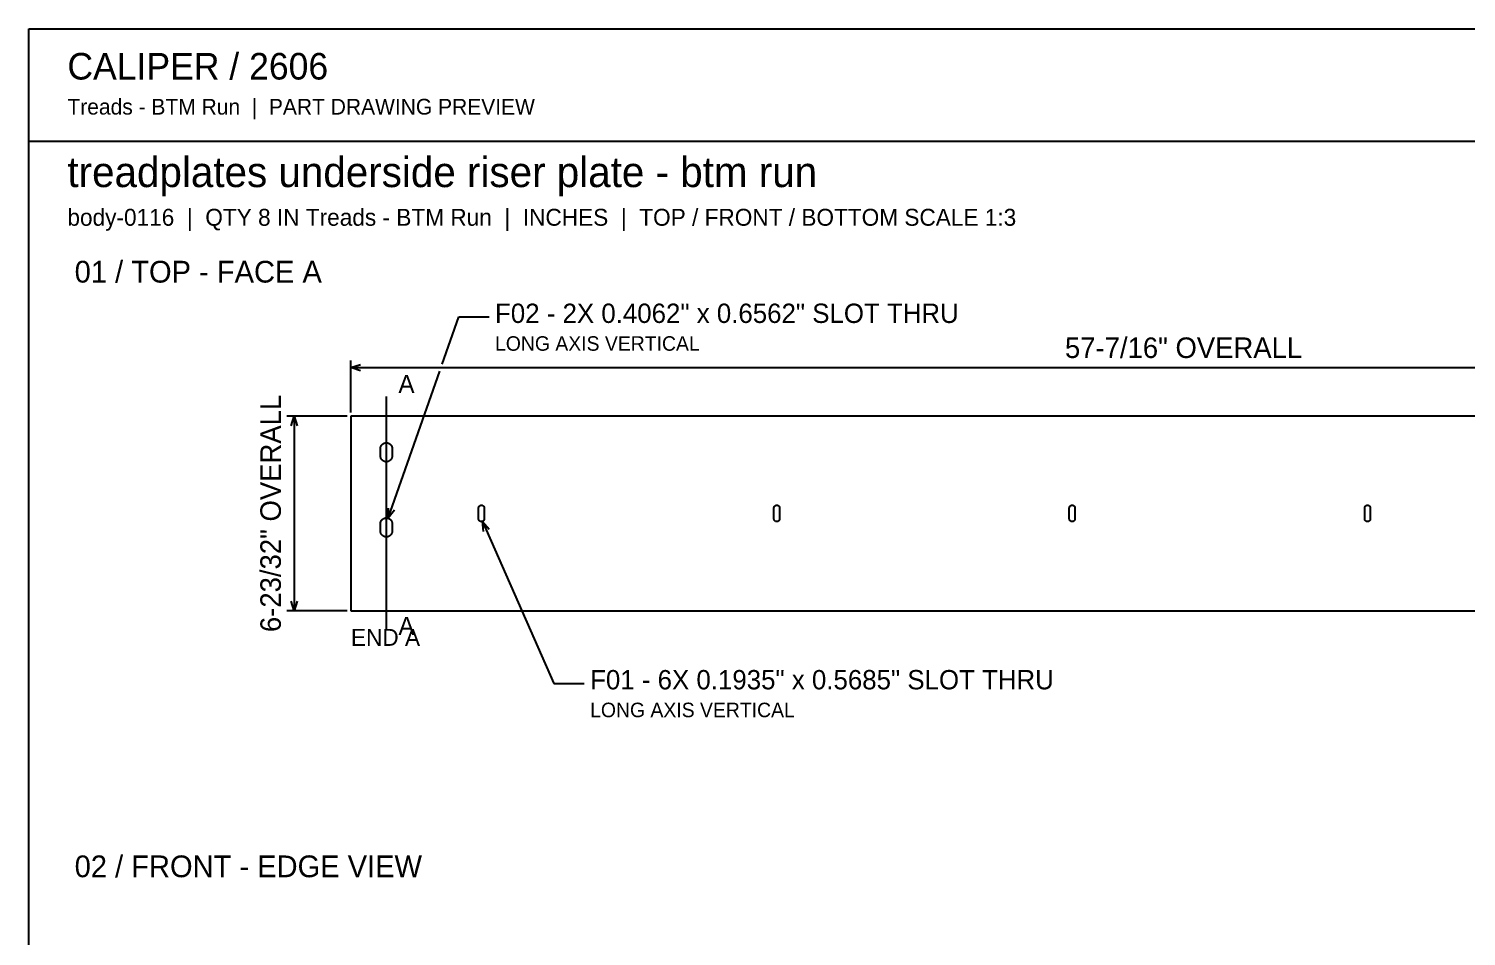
# Model space of a CAD drawing. Header units: inches. Extents: x 1.4 to 100.6, y 1.4 to 64.6.
# Drawn here: x 1.42 to 51, y 33.3 to 64.58 of the extents above; entities that cross this region are included whole.
import ezdxf
from ezdxf.enums import TextEntityAlignment as Align

# ---------------------------------------------------------------- set-up
doc = ezdxf.new("R2010")
doc.units = ezdxf.units.IN
doc.header["$MEASUREMENT"] = 0

msp = doc.modelspace()

# ---------------------------------------------------------------- linework, layer by layer
at = {"layer": 'ANNOTATION'}
for p, q in [((15.678, 53.018), (16.25, 54.65)), ((16.25, 54.65), (17.292, 54.65)), ((12.53, 51.358), (12.53, 53.15)), ((12.53, 52.9), (12.863, 53.004)), ((12.53, 52.9), (69.97, 52.9)), ((12.863, 52.795), (12.53, 52.9)), ((13.818, 47.708), (15.596, 52.782)), ((13.75, 51.9), (13.75, 43.892)), ((12.405, 51.233), (10.322, 51.233)), ((10.468, 50.9), (10.572, 51.233)), ((10.572, 51.233), (10.572, 44.517)), ((10.572, 51.233), (10.676, 50.9)), ((13.818, 47.708), (13.83, 48.057)), ((14.027, 47.988), (13.818, 47.708)), ((17.067, 47.598), (19.53, 42.017)), ((17.106, 47.251), (17.067, 47.598)), ((17.067, 47.598), (17.297, 47.335)), ((10.572, 44.517), (10.468, 44.85)), ((10.676, 44.85), (10.572, 44.517)), ((12.405, 44.517), (10.322, 44.517)), ((19.53, 42.017), (20.572, 42.017))]:
    msp.add_line(p, q, dxfattribs=at)
at = {"layer": 'OUTLINE'}
for p, q in [((1.417, 64.583), (100.583, 64.583)), ((1.417, 1.417), (1.417, 64.583)), ((1.417, 60.708), (100.583, 60.708)), ((69.97, 51.233), (12.53, 51.233)), ((12.53, 51.233), (12.53, 44.517)), ((13.547, 50.123), (13.548, 50.128)), ((13.547, 50.118), (13.547, 50.123)), ((13.547, 50.113), (13.547, 50.118)), ((13.547, 50.108), (13.547, 50.113)), ((13.547, 49.858), (13.547, 50.108)), ((13.548, 50.133), (13.549, 50.138)), ((13.548, 50.128), (13.548, 50.133)), ((13.549, 50.138), (13.55, 50.143)), ((13.55, 50.143), (13.551, 50.148)), ((13.551, 50.148), (13.552, 50.152)), ((13.552, 50.152), (13.553, 50.157)), ((13.553, 50.157), (13.554, 50.162)), ((13.554, 50.162), (13.556, 50.167)), ((13.556, 50.167), (13.557, 50.172)), ((13.557, 50.172), (13.559, 50.176)), ((13.559, 50.176), (13.561, 50.181)), ((13.561, 50.181), (13.562, 50.186)), ((13.562, 50.186), (13.564, 50.19)), ((13.564, 50.19), (13.566, 50.195)), ((13.566, 50.195), (13.569, 50.199)), ((13.569, 50.199), (13.571, 50.204)), ((13.571, 50.204), (13.573, 50.208)), ((13.573, 50.208), (13.576, 50.212)), ((13.576, 50.212), (13.578, 50.217)), ((13.578, 50.217), (13.581, 50.221)), ((13.581, 50.221), (13.584, 50.225)), ((13.584, 50.225), (13.587, 50.229)), ((13.587, 50.229), (13.59, 50.233)), ((13.59, 50.233), (13.593, 50.237)), ((13.593, 50.237), (13.596, 50.241)), ((13.596, 50.241), (13.6, 50.244)), ((13.6, 50.244), (13.603, 50.248)), ((13.603, 50.248), (13.606, 50.252)), ((13.606, 50.252), (13.61, 50.255)), ((13.61, 50.255), (13.614, 50.258)), ((13.614, 50.258), (13.617, 50.262)), ((13.617, 50.262), (13.621, 50.265)), ((13.621, 50.265), (13.625, 50.268)), ((13.625, 50.268), (13.629, 50.271)), ((13.629, 50.271), (13.633, 50.274)), ((13.633, 50.274), (13.637, 50.277)), ((13.637, 50.277), (13.641, 50.28)), ((13.641, 50.28), (13.646, 50.282)), ((13.646, 50.282), (13.65, 50.285)), ((13.65, 50.285), (13.654, 50.287)), ((13.654, 50.287), (13.659, 50.289)), ((13.659, 50.289), (13.663, 50.292)), ((13.663, 50.292), (13.668, 50.294)), ((13.668, 50.294), (13.672, 50.296)), ((13.672, 50.296), (13.677, 50.297)), ((13.677, 50.297), (13.682, 50.299)), ((13.682, 50.299), (13.686, 50.301)), ((13.686, 50.301), (13.691, 50.302)), ((13.691, 50.302), (13.696, 50.304)), ((13.696, 50.304), (13.701, 50.305)), ((13.701, 50.305), (13.706, 50.306)), ((13.706, 50.306), (13.71, 50.307)), ((13.71, 50.307), (13.715, 50.308)), ((13.715, 50.308), (13.72, 50.309)), ((13.72, 50.309), (13.725, 50.31)), ((13.725, 50.31), (13.73, 50.31)), ((13.73, 50.31), (13.735, 50.311)), ((13.735, 50.311), (13.74, 50.311)), ((13.74, 50.311), (13.745, 50.311)), ((13.745, 50.311), (13.75, 50.311)), ((13.75, 50.311), (13.755, 50.311)), ((13.755, 50.311), (13.76, 50.311)), ((13.76, 50.311), (13.765, 50.311)), ((13.765, 50.311), (13.77, 50.31)), ((13.77, 50.31), (13.775, 50.31)), ((13.775, 50.31), (13.78, 50.309)), ((13.78, 50.309), (13.785, 50.308)), ((13.785, 50.308), (13.79, 50.307)), ((13.79, 50.307), (13.794, 50.306)), ((13.794, 50.306), (13.799, 50.305)), ((13.799, 50.305), (13.804, 50.304)), ((13.804, 50.304), (13.809, 50.302)), ((13.809, 50.302), (13.814, 50.301)), ((13.814, 50.301), (13.818, 50.299)), ((13.818, 50.299), (13.823, 50.297)), ((13.823, 50.297), (13.828, 50.296)), ((13.828, 50.296), (13.832, 50.294)), ((13.832, 50.294), (13.837, 50.292)), ((13.837, 50.292), (13.841, 50.289)), ((13.841, 50.289), (13.846, 50.287)), ((13.846, 50.287), (13.85, 50.285)), ((13.85, 50.285), (13.854, 50.282)), ((13.854, 50.282), (13.859, 50.28)), ((13.859, 50.28), (13.863, 50.277)), ((13.863, 50.277), (13.867, 50.274)), ((13.867, 50.274), (13.871, 50.271)), ((13.871, 50.271), (13.875, 50.268)), ((13.875, 50.268), (13.879, 50.265)), ((13.879, 50.265), (13.883, 50.262)), ((13.883, 50.262), (13.886, 50.258)), ((13.886, 50.258), (13.89, 50.255)), ((13.89, 50.255), (13.894, 50.252)), ((13.894, 50.252), (13.897, 50.248)), ((13.897, 50.248), (13.9, 50.244)), ((13.9, 50.244), (13.904, 50.241)), ((13.904, 50.241), (13.907, 50.237)), ((13.907, 50.237), (13.91, 50.233)), ((13.91, 50.233), (13.913, 50.229)), ((13.913, 50.229), (13.916, 50.225)), ((13.916, 50.225), (13.919, 50.221)), ((13.919, 50.221), (13.922, 50.217)), ((13.922, 50.217), (13.924, 50.212)), ((13.924, 50.212), (13.927, 50.208)), ((13.927, 50.208), (13.929, 50.204)), ((13.929, 50.204), (13.931, 50.199)), ((13.931, 50.199), (13.934, 50.195)), ((13.934, 50.195), (13.936, 50.19)), ((13.936, 50.19), (13.938, 50.186)), ((13.938, 50.186), (13.939, 50.181)), ((13.939, 50.181), (13.941, 50.176)), ((13.941, 50.176), (13.943, 50.172)), ((13.943, 50.172), (13.944, 50.167)), ((13.944, 50.167), (13.946, 50.162)), ((13.946, 50.162), (13.947, 50.157)), ((13.947, 50.157), (13.948, 50.152)), ((13.948, 50.152), (13.949, 50.148)), ((13.949, 50.148), (13.95, 50.143)), ((13.95, 50.143), (13.951, 50.138)), ((13.951, 50.138), (13.952, 50.133)), ((13.952, 50.133), (13.952, 50.128)), ((13.952, 50.128), (13.953, 50.123)), ((13.953, 50.123), (13.953, 50.118)), ((13.953, 50.118), (13.953, 50.113)), ((13.953, 50.113), (13.953, 50.108)), ((13.953, 50.108), (13.953, 49.858)), ((13.547, 49.848), (13.547, 49.858)), ((13.548, 49.838), (13.547, 49.848)), ((13.549, 49.828), (13.548, 49.838)), ((13.551, 49.818), (13.549, 49.828)), ((13.553, 49.809), (13.551, 49.818)), ((13.556, 49.799), (13.553, 49.809)), ((13.559, 49.79), (13.556, 49.799)), ((13.562, 49.78), (13.559, 49.79)), ((13.566, 49.771), (13.562, 49.78)), ((13.571, 49.762), (13.566, 49.771)), ((13.576, 49.754), (13.571, 49.762)), ((13.581, 49.745), (13.576, 49.754)), ((13.587, 49.737), (13.581, 49.745)), ((13.593, 49.729), (13.587, 49.737)), ((13.6, 49.722), (13.593, 49.729)), ((13.606, 49.714), (13.6, 49.722)), ((13.614, 49.707), (13.606, 49.714)), ((13.621, 49.701), (13.614, 49.707)), ((13.629, 49.695), (13.621, 49.701)), ((13.637, 49.689), (13.629, 49.695)), ((13.646, 49.684), (13.637, 49.689)), ((13.654, 49.679), (13.646, 49.684)), ((13.663, 49.674), (13.654, 49.679)), ((13.672, 49.67), (13.663, 49.674)), ((13.682, 49.667), (13.672, 49.67)), ((13.691, 49.664), (13.682, 49.667)), ((13.701, 49.661), (13.691, 49.664)), ((13.71, 49.659), (13.701, 49.661)), ((13.72, 49.657), (13.71, 49.659)), ((13.73, 49.656), (13.72, 49.657)), ((13.74, 49.655), (13.73, 49.656)), ((13.75, 49.655), (13.74, 49.655)), ((13.76, 49.655), (13.75, 49.655)), ((13.77, 49.656), (13.76, 49.655)), ((13.78, 49.657), (13.77, 49.656)), ((13.79, 49.659), (13.78, 49.657)), ((13.799, 49.661), (13.79, 49.659)), ((13.809, 49.664), (13.799, 49.661)), ((13.818, 49.667), (13.809, 49.664)), ((13.828, 49.67), (13.818, 49.667)), ((13.837, 49.674), (13.828, 49.67)), ((13.846, 49.679), (13.837, 49.674)), ((13.854, 49.684), (13.846, 49.679)), ((13.863, 49.689), (13.854, 49.684)), ((13.871, 49.695), (13.863, 49.689)), ((13.879, 49.701), (13.871, 49.695)), ((13.886, 49.707), (13.879, 49.701)), ((13.894, 49.714), (13.886, 49.707)), ((13.9, 49.722), (13.894, 49.714)), ((13.907, 49.729), (13.9, 49.722)), ((13.913, 49.737), (13.907, 49.729)), ((13.919, 49.745), (13.913, 49.737)), ((13.924, 49.754), (13.919, 49.745)), ((13.929, 49.762), (13.924, 49.754)), ((13.934, 49.771), (13.929, 49.762)), ((13.938, 49.78), (13.934, 49.771)), ((13.941, 49.79), (13.938, 49.78)), ((13.944, 49.799), (13.941, 49.79)), ((13.947, 49.809), (13.944, 49.799)), ((13.949, 49.818), (13.947, 49.809)), ((13.951, 49.828), (13.949, 49.818)), ((13.952, 49.838), (13.951, 49.828)), ((13.953, 49.848), (13.952, 49.838)), ((13.953, 49.858), (13.953, 49.848)), ((16.939, 48.095), (16.94, 48.097)), ((16.94, 48.097), (16.941, 48.1)), ((16.941, 48.1), (16.942, 48.102)), ((16.942, 48.102), (16.943, 48.104)), ((16.943, 48.104), (16.944, 48.106)), ((16.944, 48.106), (16.945, 48.108)), ((16.945, 48.108), (16.946, 48.11)), ((16.946, 48.11), (16.947, 48.112)), ((16.947, 48.112), (16.948, 48.114)), ((16.948, 48.114), (16.95, 48.116)), ((16.95, 48.116), (16.951, 48.118)), ((16.951, 48.118), (16.952, 48.12)), ((16.952, 48.12), (16.954, 48.122)), ((16.954, 48.122), (16.955, 48.124)), ((16.955, 48.124), (16.957, 48.126)), ((16.957, 48.126), (16.958, 48.127)), ((16.958, 48.127), (16.96, 48.129)), ((16.96, 48.129), (16.962, 48.131)), ((16.962, 48.131), (16.963, 48.133)), ((16.963, 48.133), (16.965, 48.134)), ((16.965, 48.134), (16.967, 48.136)), ((16.967, 48.136), (16.969, 48.137)), ((16.969, 48.137), (16.97, 48.139)), ((16.97, 48.139), (16.972, 48.14)), ((16.972, 48.14), (16.974, 48.142)), ((16.974, 48.142), (16.976, 48.143)), ((16.976, 48.143), (16.978, 48.144)), ((16.978, 48.144), (16.98, 48.145)), ((16.98, 48.145), (16.982, 48.147)), ((16.982, 48.147), (16.984, 48.148)), ((16.984, 48.148), (16.987, 48.149)), ((16.987, 48.149), (16.989, 48.15)), ((16.989, 48.15), (16.991, 48.151)), ((16.991, 48.151), (16.993, 48.152)), ((16.993, 48.152), (16.995, 48.153)), ((16.995, 48.153), (16.997, 48.154)), ((16.997, 48.154), (17, 48.154)), ((17, 48.154), (17.002, 48.155)), ((17.002, 48.155), (17.004, 48.156)), ((17.004, 48.156), (17.006, 48.156)), ((17.006, 48.156), (17.009, 48.157)), ((17.009, 48.157), (17.011, 48.157)), ((17.011, 48.157), (17.013, 48.158)), ((17.013, 48.158), (17.016, 48.158)), ((17.016, 48.158), (17.018, 48.159)), ((17.018, 48.159), (17.021, 48.159)), ((17.021, 48.159), (17.023, 48.159)), ((17.023, 48.159), (17.025, 48.159)), ((17.025, 48.159), (17.028, 48.159)), ((17.028, 48.159), (17.03, 48.159)), ((17.03, 48.159), (17.032, 48.159)), ((17.032, 48.159), (17.035, 48.159)), ((17.035, 48.159), (17.037, 48.159)), ((17.037, 48.159), (17.039, 48.159)), ((17.039, 48.159), (17.042, 48.159)), ((17.042, 48.159), (17.044, 48.158)), ((17.044, 48.158), (17.047, 48.158)), ((17.047, 48.158), (17.049, 48.157)), ((17.049, 48.157), (17.051, 48.157)), ((17.051, 48.157), (17.054, 48.156)), ((17.054, 48.156), (17.056, 48.156)), ((17.056, 48.156), (17.058, 48.155)), ((17.058, 48.155), (17.06, 48.154)), ((17.06, 48.154), (17.063, 48.154)), ((17.063, 48.154), (17.065, 48.153)), ((17.065, 48.153), (17.067, 48.152)), ((17.067, 48.152), (17.069, 48.151)), ((17.069, 48.151), (17.071, 48.15)), ((17.071, 48.15), (17.073, 48.149)), ((17.073, 48.149), (17.076, 48.148)), ((17.076, 48.148), (17.078, 48.147)), ((17.078, 48.147), (17.08, 48.145)), ((17.08, 48.145), (17.082, 48.144)), ((17.082, 48.144), (17.084, 48.143)), ((17.084, 48.143), (17.086, 48.142)), ((17.086, 48.142), (17.088, 48.14)), ((17.088, 48.14), (17.09, 48.139)), ((17.09, 48.139), (17.091, 48.137)), ((17.091, 48.137), (17.093, 48.136)), ((17.093, 48.136), (17.095, 48.134)), ((17.095, 48.134), (17.097, 48.133)), ((17.097, 48.133), (17.098, 48.131)), ((17.098, 48.131), (17.1, 48.129)), ((17.1, 48.129), (17.102, 48.127)), ((17.102, 48.127), (17.103, 48.126)), ((17.103, 48.126), (17.105, 48.124)), ((17.105, 48.124), (17.106, 48.122)), ((17.106, 48.122), (17.108, 48.12)), ((17.108, 48.12), (17.109, 48.118)), ((17.109, 48.118), (17.11, 48.116)), ((17.11, 48.116), (17.112, 48.114)), ((17.112, 48.114), (17.113, 48.112)), ((17.113, 48.112), (17.114, 48.11)), ((17.114, 48.11), (17.115, 48.108)), ((17.115, 48.108), (17.116, 48.106)), ((17.116, 48.106), (17.117, 48.104)), ((17.117, 48.104), (17.118, 48.102)), ((17.118, 48.102), (17.119, 48.1)), ((17.119, 48.1), (17.12, 48.097)), ((17.12, 48.097), (17.121, 48.095)), ((27.127, 48.095), (27.128, 48.097)), ((27.128, 48.097), (27.129, 48.1)), ((27.129, 48.1), (27.13, 48.102)), ((27.13, 48.102), (27.131, 48.104)), ((27.131, 48.104), (27.132, 48.106)), ((27.132, 48.106), (27.133, 48.108)), ((27.133, 48.108), (27.134, 48.11)), ((27.134, 48.11), (27.135, 48.112)), ((27.135, 48.112), (27.136, 48.114)), ((27.136, 48.114), (27.138, 48.116)), ((27.138, 48.116), (27.139, 48.118)), ((27.139, 48.118), (27.14, 48.12)), ((27.14, 48.12), (27.142, 48.122)), ((27.142, 48.122), (27.143, 48.124)), ((27.143, 48.124), (27.145, 48.126)), ((27.145, 48.126), (27.146, 48.127)), ((27.146, 48.127), (27.148, 48.129)), ((27.148, 48.129), (27.15, 48.131)), ((27.15, 48.131), (27.151, 48.133)), ((27.151, 48.133), (27.153, 48.134)), ((27.153, 48.134), (27.155, 48.136)), ((27.155, 48.136), (27.157, 48.137)), ((27.157, 48.137), (27.158, 48.139)), ((27.158, 48.139), (27.16, 48.14)), ((27.16, 48.14), (27.162, 48.142)), ((27.162, 48.142), (27.164, 48.143)), ((27.164, 48.143), (27.166, 48.144)), ((27.166, 48.144), (27.168, 48.145)), ((27.168, 48.145), (27.17, 48.147)), ((27.17, 48.147), (27.172, 48.148)), ((27.172, 48.148), (27.175, 48.149)), ((27.175, 48.149), (27.177, 48.15)), ((27.177, 48.15), (27.179, 48.151)), ((27.179, 48.151), (27.181, 48.152)), ((27.181, 48.152), (27.183, 48.153)), ((27.183, 48.153), (27.185, 48.154)), ((27.185, 48.154), (27.188, 48.154)), ((27.188, 48.154), (27.19, 48.155)), ((27.19, 48.155), (27.192, 48.156)), ((27.192, 48.156), (27.194, 48.156)), ((27.194, 48.156), (27.197, 48.157)), ((27.197, 48.157), (27.199, 48.157)), ((27.199, 48.157), (27.201, 48.158)), ((27.201, 48.158), (27.204, 48.158)), ((27.204, 48.158), (27.206, 48.159)), ((27.206, 48.159), (27.209, 48.159)), ((27.209, 48.159), (27.211, 48.159)), ((27.211, 48.159), (27.213, 48.159)), ((27.213, 48.159), (27.216, 48.159)), ((27.216, 48.159), (27.218, 48.159)), ((27.218, 48.159), (27.22, 48.159)), ((27.22, 48.159), (27.223, 48.159)), ((27.223, 48.159), (27.225, 48.159)), ((27.225, 48.159), (27.227, 48.159)), ((27.227, 48.159), (27.23, 48.159)), ((27.23, 48.159), (27.232, 48.158)), ((27.232, 48.158), (27.235, 48.158)), ((27.235, 48.158), (27.237, 48.157)), ((27.237, 48.157), (27.239, 48.157)), ((27.239, 48.157), (27.242, 48.156)), ((27.242, 48.156), (27.244, 48.156)), ((27.244, 48.156), (27.246, 48.155)), ((27.246, 48.155), (27.248, 48.154)), ((27.248, 48.154), (27.251, 48.154)), ((27.251, 48.154), (27.253, 48.153)), ((27.253, 48.153), (27.255, 48.152)), ((27.255, 48.152), (27.257, 48.151)), ((27.257, 48.151), (27.259, 48.15)), ((27.259, 48.15), (27.261, 48.149)), ((27.261, 48.149), (27.264, 48.148)), ((27.264, 48.148), (27.266, 48.147)), ((27.266, 48.147), (27.268, 48.145)), ((27.268, 48.145), (27.27, 48.144)), ((27.27, 48.144), (27.272, 48.143)), ((27.272, 48.143), (27.274, 48.142)), ((27.274, 48.142), (27.276, 48.14)), ((27.276, 48.14), (27.278, 48.139)), ((27.278, 48.139), (27.279, 48.137)), ((27.279, 48.137), (27.281, 48.136)), ((27.281, 48.136), (27.283, 48.134)), ((27.283, 48.134), (27.285, 48.133)), ((27.285, 48.133), (27.286, 48.131)), ((27.286, 48.131), (27.288, 48.129)), ((27.288, 48.129), (27.29, 48.127)), ((27.29, 48.127), (27.291, 48.126)), ((27.291, 48.126), (27.293, 48.124)), ((27.293, 48.124), (27.294, 48.122)), ((27.294, 48.122), (27.296, 48.12)), ((27.296, 48.12), (27.297, 48.118)), ((27.297, 48.118), (27.298, 48.116)), ((27.298, 48.116), (27.3, 48.114)), ((27.3, 48.114), (27.301, 48.112)), ((27.301, 48.112), (27.302, 48.11)), ((27.302, 48.11), (27.303, 48.108)), ((27.303, 48.108), (27.304, 48.106)), ((27.304, 48.106), (27.305, 48.104)), ((27.305, 48.104), (27.306, 48.102)), ((27.306, 48.102), (27.307, 48.1)), ((27.307, 48.1), (27.308, 48.097)), ((27.308, 48.097), (27.309, 48.095)), ((37.315, 48.095), (37.316, 48.097)), ((37.316, 48.097), (37.317, 48.1)), ((37.317, 48.1), (37.318, 48.102)), ((37.318, 48.102), (37.319, 48.104)), ((37.319, 48.104), (37.32, 48.106)), ((37.32, 48.106), (37.321, 48.108)), ((37.321, 48.108), (37.322, 48.11)), ((37.322, 48.11), (37.323, 48.112)), ((37.323, 48.112), (37.324, 48.114)), ((37.324, 48.114), (37.326, 48.116)), ((37.326, 48.116), (37.327, 48.118)), ((37.327, 48.118), (37.328, 48.12)), ((37.328, 48.12), (37.33, 48.122)), ((37.33, 48.122), (37.331, 48.124)), ((37.331, 48.124), (37.333, 48.126)), ((37.333, 48.126), (37.334, 48.127)), ((37.334, 48.127), (37.336, 48.129)), ((37.336, 48.129), (37.338, 48.131)), ((37.338, 48.131), (37.339, 48.133)), ((37.339, 48.133), (37.341, 48.134)), ((37.341, 48.134), (37.343, 48.136)), ((37.343, 48.136), (37.345, 48.137)), ((37.345, 48.137), (37.346, 48.139)), ((37.346, 48.139), (37.348, 48.14)), ((37.348, 48.14), (37.35, 48.142)), ((37.35, 48.142), (37.352, 48.143)), ((37.352, 48.143), (37.354, 48.144)), ((37.354, 48.144), (37.356, 48.145)), ((37.356, 48.145), (37.358, 48.147)), ((37.358, 48.147), (37.36, 48.148)), ((37.36, 48.148), (37.363, 48.149)), ((37.363, 48.149), (37.365, 48.15)), ((37.365, 48.15), (37.367, 48.151)), ((37.367, 48.151), (37.369, 48.152)), ((37.369, 48.152), (37.371, 48.153)), ((37.371, 48.153), (37.373, 48.154)), ((37.373, 48.154), (37.376, 48.154)), ((37.376, 48.154), (37.378, 48.155)), ((37.378, 48.155), (37.38, 48.156)), ((37.38, 48.156), (37.382, 48.156)), ((37.382, 48.156), (37.385, 48.157)), ((37.385, 48.157), (37.387, 48.157)), ((37.387, 48.157), (37.389, 48.158)), ((37.389, 48.158), (37.392, 48.158)), ((37.392, 48.158), (37.394, 48.159)), ((37.394, 48.159), (37.397, 48.159)), ((37.397, 48.159), (37.399, 48.159)), ((37.399, 48.159), (37.401, 48.159)), ((37.401, 48.159), (37.404, 48.159)), ((37.404, 48.159), (37.406, 48.159)), ((37.406, 48.159), (37.408, 48.159)), ((37.408, 48.159), (37.411, 48.159)), ((37.411, 48.159), (37.413, 48.159)), ((37.413, 48.159), (37.415, 48.159)), ((37.415, 48.159), (37.418, 48.159)), ((37.418, 48.159), (37.42, 48.158)), ((37.42, 48.158), (37.423, 48.158)), ((37.423, 48.158), (37.425, 48.157)), ((37.425, 48.157), (37.427, 48.157)), ((37.427, 48.157), (37.43, 48.156)), ((37.43, 48.156), (37.432, 48.156)), ((37.432, 48.156), (37.434, 48.155)), ((37.434, 48.155), (37.436, 48.154)), ((37.436, 48.154), (37.439, 48.154)), ((37.439, 48.154), (37.441, 48.153)), ((37.441, 48.153), (37.443, 48.152)), ((37.443, 48.152), (37.445, 48.151)), ((37.445, 48.151), (37.447, 48.15)), ((37.447, 48.15), (37.449, 48.149)), ((37.449, 48.149), (37.452, 48.148)), ((37.452, 48.148), (37.454, 48.147)), ((37.454, 48.147), (37.456, 48.145)), ((37.456, 48.145), (37.458, 48.144)), ((37.458, 48.144), (37.46, 48.143)), ((37.46, 48.143), (37.462, 48.142)), ((37.462, 48.142), (37.464, 48.14)), ((37.464, 48.14), (37.466, 48.139)), ((37.466, 48.139), (37.467, 48.137)), ((37.467, 48.137), (37.469, 48.136)), ((37.469, 48.136), (37.471, 48.134)), ((37.471, 48.134), (37.473, 48.133)), ((37.473, 48.133), (37.474, 48.131)), ((37.474, 48.131), (37.476, 48.129)), ((37.476, 48.129), (37.478, 48.127)), ((37.478, 48.127), (37.479, 48.126)), ((37.479, 48.126), (37.481, 48.124)), ((37.481, 48.124), (37.482, 48.122)), ((37.482, 48.122), (37.484, 48.12)), ((37.484, 48.12), (37.485, 48.118)), ((37.485, 48.118), (37.486, 48.116)), ((37.486, 48.116), (37.488, 48.114)), ((37.488, 48.114), (37.489, 48.112)), ((37.489, 48.112), (37.49, 48.11)), ((37.49, 48.11), (37.491, 48.108)), ((37.491, 48.108), (37.492, 48.106)), ((37.492, 48.106), (37.493, 48.104)), ((37.493, 48.104), (37.494, 48.102)), ((37.494, 48.102), (37.495, 48.1)), ((37.495, 48.1), (37.496, 48.097)), ((37.496, 48.097), (37.497, 48.095)), ((47.503, 48.095), (47.504, 48.097)), ((47.504, 48.097), (47.505, 48.1)), ((47.505, 48.1), (47.506, 48.102)), ((47.506, 48.102), (47.507, 48.104)), ((47.507, 48.104), (47.508, 48.106)), ((47.508, 48.106), (47.509, 48.108)), ((47.509, 48.108), (47.51, 48.11)), ((47.51, 48.11), (47.511, 48.112)), ((47.511, 48.112), (47.512, 48.114)), ((47.512, 48.114), (47.514, 48.116)), ((47.514, 48.116), (47.515, 48.118)), ((47.515, 48.118), (47.516, 48.12)), ((47.516, 48.12), (47.518, 48.122)), ((47.518, 48.122), (47.519, 48.124)), ((47.519, 48.124), (47.521, 48.126)), ((47.521, 48.126), (47.522, 48.127)), ((47.522, 48.127), (47.524, 48.129)), ((47.524, 48.129), (47.526, 48.131)), ((47.526, 48.131), (47.527, 48.133)), ((47.527, 48.133), (47.529, 48.134)), ((47.529, 48.134), (47.531, 48.136)), ((47.531, 48.136), (47.533, 48.137)), ((47.533, 48.137), (47.534, 48.139)), ((47.534, 48.139), (47.536, 48.14)), ((47.536, 48.14), (47.538, 48.142)), ((47.538, 48.142), (47.54, 48.143)), ((47.54, 48.143), (47.542, 48.144)), ((47.542, 48.144), (47.544, 48.145)), ((47.544, 48.145), (47.546, 48.147)), ((47.546, 48.147), (47.548, 48.148)), ((47.548, 48.148), (47.551, 48.149)), ((47.551, 48.149), (47.553, 48.15)), ((47.553, 48.15), (47.555, 48.151)), ((47.555, 48.151), (47.557, 48.152)), ((47.557, 48.152), (47.559, 48.153)), ((47.559, 48.153), (47.561, 48.154)), ((47.561, 48.154), (47.564, 48.154)), ((47.564, 48.154), (47.566, 48.155)), ((47.566, 48.155), (47.568, 48.156)), ((47.568, 48.156), (47.57, 48.156)), ((47.57, 48.156), (47.573, 48.157)), ((47.573, 48.157), (47.575, 48.157)), ((47.575, 48.157), (47.577, 48.158)), ((47.577, 48.158), (47.58, 48.158)), ((47.58, 48.158), (47.582, 48.159)), ((47.582, 48.159), (47.585, 48.159)), ((47.585, 48.159), (47.587, 48.159)), ((47.587, 48.159), (47.589, 48.159)), ((47.589, 48.159), (47.592, 48.159)), ((47.592, 48.159), (47.594, 48.159)), ((47.594, 48.159), (47.596, 48.159)), ((47.596, 48.159), (47.599, 48.159)), ((47.599, 48.159), (47.601, 48.159)), ((47.601, 48.159), (47.603, 48.159)), ((47.603, 48.159), (47.606, 48.159)), ((47.606, 48.159), (47.608, 48.158)), ((47.608, 48.158), (47.611, 48.158)), ((47.611, 48.158), (47.613, 48.157)), ((47.613, 48.157), (47.615, 48.157)), ((47.615, 48.157), (47.618, 48.156)), ((47.618, 48.156), (47.62, 48.156)), ((47.62, 48.156), (47.622, 48.155)), ((47.622, 48.155), (47.624, 48.154)), ((47.624, 48.154), (47.627, 48.154)), ((47.627, 48.154), (47.629, 48.153)), ((47.629, 48.153), (47.631, 48.152)), ((47.631, 48.152), (47.633, 48.151)), ((47.633, 48.151), (47.635, 48.15)), ((47.635, 48.15), (47.637, 48.149)), ((47.637, 48.149), (47.64, 48.148)), ((47.64, 48.148), (47.642, 48.147)), ((47.642, 48.147), (47.644, 48.145)), ((47.644, 48.145), (47.646, 48.144)), ((47.646, 48.144), (47.648, 48.143)), ((47.648, 48.143), (47.65, 48.142)), ((47.65, 48.142), (47.652, 48.14)), ((47.652, 48.14), (47.654, 48.139)), ((47.654, 48.139), (47.655, 48.137)), ((47.655, 48.137), (47.657, 48.136)), ((47.657, 48.136), (47.659, 48.134)), ((47.659, 48.134), (47.661, 48.133)), ((47.661, 48.133), (47.662, 48.131)), ((47.662, 48.131), (47.664, 48.129)), ((47.664, 48.129), (47.666, 48.127)), ((47.666, 48.127), (47.667, 48.126)), ((47.667, 48.126), (47.669, 48.124)), ((47.669, 48.124), (47.67, 48.122)), ((47.67, 48.122), (47.672, 48.12)), ((47.672, 48.12), (47.673, 48.118)), ((47.673, 48.118), (47.674, 48.116)), ((47.674, 48.116), (47.676, 48.114)), ((47.676, 48.114), (47.677, 48.112)), ((47.677, 48.112), (47.678, 48.11)), ((47.678, 48.11), (47.679, 48.108)), ((47.679, 48.108), (47.68, 48.106)), ((47.68, 48.106), (47.681, 48.104)), ((47.681, 48.104), (47.682, 48.102)), ((47.682, 48.102), (47.683, 48.1)), ((47.683, 48.1), (47.684, 48.097)), ((47.684, 48.097), (47.685, 48.095)), ((13.564, 47.599), (13.566, 47.604)), ((13.566, 47.604), (13.569, 47.608)), ((13.569, 47.608), (13.571, 47.613)), ((13.571, 47.613), (13.573, 47.617)), ((13.573, 47.617), (13.576, 47.621)), ((13.576, 47.621), (13.578, 47.626)), ((13.578, 47.626), (13.581, 47.63)), ((13.581, 47.63), (13.584, 47.634)), ((13.584, 47.634), (13.587, 47.638)), ((13.587, 47.638), (13.59, 47.642)), ((13.59, 47.642), (13.593, 47.646)), ((13.593, 47.646), (13.596, 47.65)), ((13.596, 47.65), (13.6, 47.653)), ((13.6, 47.653), (13.603, 47.657)), ((13.603, 47.657), (13.606, 47.661)), ((13.606, 47.661), (13.61, 47.664)), ((13.61, 47.664), (13.614, 47.668)), ((13.614, 47.668), (13.617, 47.671)), ((13.617, 47.671), (13.621, 47.674)), ((13.621, 47.674), (13.625, 47.677)), ((13.625, 47.677), (13.629, 47.68)), ((13.629, 47.68), (13.633, 47.683)), ((13.633, 47.683), (13.637, 47.686)), ((13.637, 47.686), (13.641, 47.689)), ((13.641, 47.689), (13.646, 47.691)), ((13.646, 47.691), (13.65, 47.694)), ((13.65, 47.694), (13.654, 47.696)), ((13.654, 47.696), (13.659, 47.698)), ((13.659, 47.698), (13.663, 47.701)), ((13.663, 47.701), (13.668, 47.703)), ((13.668, 47.703), (13.672, 47.705)), ((13.672, 47.705), (13.677, 47.707)), ((13.677, 47.707), (13.682, 47.708)), ((13.682, 47.708), (13.686, 47.71)), ((13.686, 47.71), (13.691, 47.711)), ((13.691, 47.711), (13.696, 47.713)), ((13.696, 47.713), (13.701, 47.714)), ((13.701, 47.714), (13.706, 47.715)), ((13.706, 47.715), (13.71, 47.716)), ((13.71, 47.716), (13.715, 47.717)), ((13.715, 47.717), (13.72, 47.718)), ((13.72, 47.718), (13.725, 47.719)), ((13.725, 47.719), (13.73, 47.719)), ((13.73, 47.719), (13.735, 47.72)), ((13.735, 47.72), (13.74, 47.72)), ((13.74, 47.72), (13.745, 47.72)), ((13.745, 47.72), (13.75, 47.72)), ((13.75, 47.72), (13.755, 47.72)), ((13.755, 47.72), (13.76, 47.72)), ((13.76, 47.72), (13.765, 47.72)), ((13.765, 47.72), (13.77, 47.719)), ((13.77, 47.719), (13.775, 47.719)), ((13.775, 47.719), (13.78, 47.718)), ((13.78, 47.718), (13.785, 47.717)), ((13.785, 47.717), (13.79, 47.716)), ((13.79, 47.716), (13.794, 47.715)), ((13.794, 47.715), (13.799, 47.714)), ((13.799, 47.714), (13.804, 47.713)), ((13.804, 47.713), (13.809, 47.711)), ((13.809, 47.711), (13.814, 47.71)), ((13.814, 47.71), (13.818, 47.708)), ((13.818, 47.708), (13.823, 47.707)), ((13.823, 47.707), (13.828, 47.705)), ((13.828, 47.705), (13.832, 47.703)), ((13.832, 47.703), (13.837, 47.701)), ((13.837, 47.701), (13.841, 47.698)), ((13.841, 47.698), (13.846, 47.696)), ((13.846, 47.696), (13.85, 47.694)), ((13.85, 47.694), (13.854, 47.691)), ((13.854, 47.691), (13.859, 47.689)), ((13.859, 47.689), (13.863, 47.686)), ((13.863, 47.686), (13.867, 47.683)), ((13.867, 47.683), (13.871, 47.68)), ((13.871, 47.68), (13.875, 47.677)), ((13.875, 47.677), (13.879, 47.674)), ((13.879, 47.674), (13.883, 47.671)), ((13.883, 47.671), (13.886, 47.668)), ((13.886, 47.668), (13.89, 47.664)), ((13.89, 47.664), (13.894, 47.661)), ((13.894, 47.661), (13.897, 47.657)), ((13.897, 47.657), (13.9, 47.653)), ((13.9, 47.653), (13.904, 47.65)), ((13.904, 47.65), (13.907, 47.646)), ((13.907, 47.646), (13.91, 47.642)), ((13.91, 47.642), (13.913, 47.638)), ((13.913, 47.638), (13.916, 47.634)), ((13.916, 47.634), (13.919, 47.63)), ((13.919, 47.63), (13.922, 47.626)), ((13.922, 47.626), (13.924, 47.621)), ((13.924, 47.621), (13.927, 47.617)), ((13.927, 47.617), (13.929, 47.613)), ((13.929, 47.613), (13.931, 47.608)), ((13.931, 47.608), (13.934, 47.604)), ((13.934, 47.604), (13.936, 47.599)), ((16.933, 48.067), (16.934, 48.07)), ((16.933, 48.065), (16.933, 48.067)), ((16.933, 48.062), (16.933, 48.065)), ((16.933, 47.688), (16.933, 48.062)), ((16.933, 47.683), (16.933, 47.688)), ((16.934, 47.678), (16.933, 47.683)), ((16.934, 48.077), (16.935, 48.079)), ((16.934, 48.074), (16.934, 48.077)), ((16.934, 48.072), (16.934, 48.074)), ((16.934, 48.07), (16.934, 48.072)), ((16.934, 47.673), (16.934, 47.678)), ((16.935, 47.669), (16.934, 47.673)), ((16.935, 48.081), (16.936, 48.084)), ((16.935, 48.079), (16.935, 48.081)), ((16.936, 47.664), (16.935, 47.669)), ((16.936, 48.086), (16.937, 48.088)), ((16.936, 48.084), (16.936, 48.086)), ((16.937, 47.659), (16.936, 47.664)), ((16.937, 48.091), (16.938, 48.093)), ((16.937, 48.088), (16.937, 48.091)), ((16.939, 47.655), (16.937, 47.659)), ((16.938, 48.093), (16.939, 48.095)), ((16.941, 47.65), (16.939, 47.655)), ((16.943, 47.646), (16.941, 47.65)), ((16.945, 47.642), (16.943, 47.646)), ((16.947, 47.638), (16.945, 47.642)), ((16.95, 47.634), (16.947, 47.638)), ((16.952, 47.63), (16.95, 47.634)), ((16.955, 47.626), (16.952, 47.63)), ((16.958, 47.623), (16.955, 47.626)), ((16.962, 47.619), (16.958, 47.623)), ((16.965, 47.616), (16.962, 47.619)), ((16.969, 47.613), (16.965, 47.616)), ((16.972, 47.61), (16.969, 47.613)), ((16.976, 47.607), (16.972, 47.61)), ((16.98, 47.605), (16.976, 47.607)), ((16.984, 47.602), (16.98, 47.605)), ((16.989, 47.6), (16.984, 47.602)), ((16.993, 47.598), (16.989, 47.6)), ((17.071, 47.6), (17.067, 47.598)), ((17.076, 47.602), (17.071, 47.6)), ((17.08, 47.605), (17.076, 47.602)), ((17.084, 47.607), (17.08, 47.605)), ((17.088, 47.61), (17.084, 47.607)), ((17.091, 47.613), (17.088, 47.61)), ((17.095, 47.616), (17.091, 47.613)), ((17.098, 47.619), (17.095, 47.616)), ((17.102, 47.623), (17.098, 47.619)), ((17.105, 47.626), (17.102, 47.623)), ((17.108, 47.63), (17.105, 47.626)), ((17.11, 47.634), (17.108, 47.63)), ((17.113, 47.638), (17.11, 47.634)), ((17.115, 47.642), (17.113, 47.638)), ((17.117, 47.646), (17.115, 47.642)), ((17.119, 47.65), (17.117, 47.646)), ((17.121, 47.655), (17.119, 47.65)), ((17.121, 48.095), (17.122, 48.093)), ((17.123, 47.659), (17.121, 47.655)), ((17.122, 48.093), (17.123, 48.091)), ((17.123, 48.091), (17.123, 48.088)), ((17.123, 48.088), (17.124, 48.086)), ((17.124, 47.664), (17.123, 47.659)), ((17.124, 48.086), (17.124, 48.084)), ((17.124, 48.084), (17.125, 48.081)), ((17.125, 47.669), (17.124, 47.664)), ((17.125, 48.081), (17.125, 48.079)), ((17.125, 48.079), (17.126, 48.077)), ((17.126, 47.673), (17.125, 47.669)), ((17.126, 48.077), (17.126, 48.074)), ((17.126, 48.074), (17.126, 48.072)), ((17.126, 48.072), (17.126, 48.07)), ((17.126, 48.07), (17.127, 48.067)), ((17.127, 47.683), (17.126, 47.678)), ((17.126, 47.678), (17.126, 47.673)), ((17.127, 48.067), (17.127, 48.065)), ((17.127, 48.065), (17.127, 48.062)), ((17.127, 48.062), (17.127, 47.688)), ((17.127, 47.688), (17.127, 47.683)), ((27.121, 48.067), (27.122, 48.07)), ((27.121, 48.065), (27.121, 48.067)), ((27.121, 48.062), (27.121, 48.065)), ((27.121, 47.688), (27.121, 48.062)), ((27.121, 47.683), (27.121, 47.688)), ((27.122, 47.678), (27.121, 47.683)), ((27.122, 48.077), (27.123, 48.079)), ((27.122, 48.074), (27.122, 48.077)), ((27.122, 48.072), (27.122, 48.074)), ((27.122, 48.07), (27.122, 48.072)), ((27.122, 47.673), (27.122, 47.678)), ((27.123, 47.669), (27.122, 47.673)), ((27.123, 48.081), (27.124, 48.084)), ((27.123, 48.079), (27.123, 48.081)), ((27.124, 47.664), (27.123, 47.669)), ((27.124, 48.086), (27.125, 48.088)), ((27.124, 48.084), (27.124, 48.086)), ((27.125, 47.659), (27.124, 47.664)), ((27.125, 48.091), (27.126, 48.093)), ((27.125, 48.088), (27.125, 48.091)), ((27.127, 47.655), (27.125, 47.659)), ((27.126, 48.093), (27.127, 48.095)), ((27.129, 47.65), (27.127, 47.655)), ((27.131, 47.646), (27.129, 47.65)), ((27.133, 47.642), (27.131, 47.646)), ((27.135, 47.638), (27.133, 47.642)), ((27.138, 47.634), (27.135, 47.638)), ((27.14, 47.63), (27.138, 47.634)), ((27.143, 47.626), (27.14, 47.63)), ((27.146, 47.623), (27.143, 47.626)), ((27.15, 47.619), (27.146, 47.623)), ((27.153, 47.616), (27.15, 47.619)), ((27.157, 47.613), (27.153, 47.616)), ((27.16, 47.61), (27.157, 47.613)), ((27.164, 47.607), (27.16, 47.61)), ((27.168, 47.605), (27.164, 47.607)), ((27.172, 47.602), (27.168, 47.605)), ((27.177, 47.6), (27.172, 47.602)), ((27.181, 47.598), (27.177, 47.6)), ((27.259, 47.6), (27.255, 47.598)), ((27.264, 47.602), (27.259, 47.6)), ((27.268, 47.605), (27.264, 47.602)), ((27.272, 47.607), (27.268, 47.605)), ((27.276, 47.61), (27.272, 47.607)), ((27.279, 47.613), (27.276, 47.61)), ((27.283, 47.616), (27.279, 47.613)), ((27.286, 47.619), (27.283, 47.616)), ((27.29, 47.623), (27.286, 47.619)), ((27.293, 47.626), (27.29, 47.623)), ((27.296, 47.63), (27.293, 47.626)), ((27.298, 47.634), (27.296, 47.63)), ((27.301, 47.638), (27.298, 47.634)), ((27.303, 47.642), (27.301, 47.638)), ((27.305, 47.646), (27.303, 47.642)), ((27.307, 47.65), (27.305, 47.646)), ((27.309, 47.655), (27.307, 47.65)), ((27.309, 48.095), (27.31, 48.093)), ((27.311, 47.659), (27.309, 47.655)), ((27.31, 48.093), (27.311, 48.091)), ((27.311, 48.091), (27.311, 48.088)), ((27.311, 48.088), (27.312, 48.086)), ((27.312, 47.664), (27.311, 47.659)), ((27.312, 48.086), (27.312, 48.084)), ((27.312, 48.084), (27.313, 48.081)), ((27.313, 47.669), (27.312, 47.664)), ((27.313, 48.081), (27.313, 48.079)), ((27.313, 48.079), (27.314, 48.077)), ((27.314, 47.673), (27.313, 47.669)), ((27.314, 48.077), (27.314, 48.074)), ((27.314, 48.074), (27.314, 48.072)), ((27.314, 48.072), (27.314, 48.07)), ((27.314, 48.07), (27.315, 48.067)), ((27.315, 47.683), (27.314, 47.678)), ((27.314, 47.678), (27.314, 47.673)), ((27.315, 48.067), (27.315, 48.065)), ((27.315, 48.065), (27.315, 48.062)), ((27.315, 48.062), (27.315, 47.688)), ((27.315, 47.688), (27.315, 47.683)), ((37.309, 48.067), (37.31, 48.07)), ((37.309, 48.065), (37.309, 48.067)), ((37.309, 48.062), (37.309, 48.065)), ((37.309, 47.688), (37.309, 48.062)), ((37.309, 47.683), (37.309, 47.688)), ((37.31, 47.678), (37.309, 47.683)), ((37.31, 48.077), (37.311, 48.079)), ((37.31, 48.074), (37.31, 48.077)), ((37.31, 48.072), (37.31, 48.074)), ((37.31, 48.07), (37.31, 48.072)), ((37.31, 47.673), (37.31, 47.678)), ((37.311, 47.669), (37.31, 47.673)), ((37.311, 48.081), (37.312, 48.084)), ((37.311, 48.079), (37.311, 48.081)), ((37.312, 47.664), (37.311, 47.669)), ((37.312, 48.086), (37.313, 48.088)), ((37.312, 48.084), (37.312, 48.086)), ((37.313, 47.659), (37.312, 47.664)), ((37.313, 48.091), (37.314, 48.093)), ((37.313, 48.088), (37.313, 48.091)), ((37.315, 47.655), (37.313, 47.659)), ((37.314, 48.093), (37.315, 48.095)), ((37.317, 47.65), (37.315, 47.655)), ((37.319, 47.646), (37.317, 47.65)), ((37.321, 47.642), (37.319, 47.646)), ((37.323, 47.638), (37.321, 47.642)), ((37.326, 47.634), (37.323, 47.638)), ((37.328, 47.63), (37.326, 47.634)), ((37.331, 47.626), (37.328, 47.63)), ((37.334, 47.623), (37.331, 47.626)), ((37.338, 47.619), (37.334, 47.623)), ((37.341, 47.616), (37.338, 47.619)), ((37.345, 47.613), (37.341, 47.616)), ((37.348, 47.61), (37.345, 47.613)), ((37.352, 47.607), (37.348, 47.61)), ((37.356, 47.605), (37.352, 47.607)), ((37.36, 47.602), (37.356, 47.605)), ((37.365, 47.6), (37.36, 47.602)), ((37.369, 47.598), (37.365, 47.6)), ((37.447, 47.6), (37.443, 47.598)), ((37.452, 47.602), (37.447, 47.6)), ((37.456, 47.605), (37.452, 47.602)), ((37.46, 47.607), (37.456, 47.605)), ((37.464, 47.61), (37.46, 47.607)), ((37.467, 47.613), (37.464, 47.61)), ((37.471, 47.616), (37.467, 47.613)), ((37.474, 47.619), (37.471, 47.616)), ((37.478, 47.623), (37.474, 47.619)), ((37.481, 47.626), (37.478, 47.623)), ((37.484, 47.63), (37.481, 47.626)), ((37.486, 47.634), (37.484, 47.63)), ((37.489, 47.638), (37.486, 47.634)), ((37.491, 47.642), (37.489, 47.638)), ((37.493, 47.646), (37.491, 47.642)), ((37.495, 47.65), (37.493, 47.646)), ((37.497, 47.655), (37.495, 47.65)), ((37.497, 48.095), (37.498, 48.093)), ((37.499, 47.659), (37.497, 47.655)), ((37.498, 48.093), (37.499, 48.091)), ((37.499, 48.091), (37.499, 48.088)), ((37.499, 48.088), (37.5, 48.086)), ((37.5, 47.664), (37.499, 47.659)), ((37.5, 48.086), (37.5, 48.084)), ((37.5, 48.084), (37.501, 48.081)), ((37.501, 47.669), (37.5, 47.664)), ((37.501, 48.081), (37.501, 48.079)), ((37.501, 48.079), (37.502, 48.077)), ((37.502, 47.673), (37.501, 47.669)), ((37.502, 48.077), (37.502, 48.074)), ((37.502, 48.074), (37.502, 48.072)), ((37.502, 48.072), (37.502, 48.07)), ((37.502, 48.07), (37.503, 48.067)), ((37.503, 47.683), (37.502, 47.678)), ((37.502, 47.678), (37.502, 47.673)), ((37.503, 48.067), (37.503, 48.065)), ((37.503, 48.065), (37.503, 48.062)), ((37.503, 48.062), (37.503, 47.688)), ((37.503, 47.688), (37.503, 47.683)), ((47.497, 48.067), (47.498, 48.07)), ((47.497, 48.065), (47.497, 48.067)), ((47.497, 48.062), (47.497, 48.065)), ((47.497, 47.688), (47.497, 48.062)), ((47.497, 47.683), (47.497, 47.688)), ((47.498, 47.678), (47.497, 47.683)), ((47.498, 48.077), (47.499, 48.079)), ((47.498, 48.074), (47.498, 48.077)), ((47.498, 48.072), (47.498, 48.074)), ((47.498, 48.07), (47.498, 48.072)), ((47.498, 47.673), (47.498, 47.678)), ((47.499, 47.669), (47.498, 47.673)), ((47.499, 48.081), (47.5, 48.084)), ((47.499, 48.079), (47.499, 48.081)), ((47.5, 47.664), (47.499, 47.669)), ((47.5, 48.086), (47.501, 48.088)), ((47.5, 48.084), (47.5, 48.086)), ((47.501, 47.659), (47.5, 47.664)), ((47.501, 48.091), (47.502, 48.093)), ((47.501, 48.088), (47.501, 48.091)), ((47.503, 47.655), (47.501, 47.659)), ((47.502, 48.093), (47.503, 48.095)), ((47.505, 47.65), (47.503, 47.655)), ((47.507, 47.646), (47.505, 47.65)), ((47.509, 47.642), (47.507, 47.646)), ((47.511, 47.638), (47.509, 47.642)), ((47.514, 47.634), (47.511, 47.638)), ((47.516, 47.63), (47.514, 47.634)), ((47.519, 47.626), (47.516, 47.63)), ((47.522, 47.623), (47.519, 47.626)), ((47.526, 47.619), (47.522, 47.623)), ((47.529, 47.616), (47.526, 47.619)), ((47.533, 47.613), (47.529, 47.616)), ((47.536, 47.61), (47.533, 47.613)), ((47.54, 47.607), (47.536, 47.61)), ((47.544, 47.605), (47.54, 47.607)), ((47.548, 47.602), (47.544, 47.605)), ((47.553, 47.6), (47.548, 47.602)), ((47.557, 47.598), (47.553, 47.6)), ((47.635, 47.6), (47.631, 47.598)), ((47.64, 47.602), (47.635, 47.6)), ((47.644, 47.605), (47.64, 47.602)), ((47.648, 47.607), (47.644, 47.605)), ((47.652, 47.61), (47.648, 47.607)), ((47.655, 47.613), (47.652, 47.61)), ((47.659, 47.616), (47.655, 47.613)), ((47.662, 47.619), (47.659, 47.616)), ((47.666, 47.623), (47.662, 47.619)), ((47.669, 47.626), (47.666, 47.623)), ((47.672, 47.63), (47.669, 47.626)), ((47.674, 47.634), (47.672, 47.63)), ((47.677, 47.638), (47.674, 47.634)), ((47.679, 47.642), (47.677, 47.638)), ((47.681, 47.646), (47.679, 47.642)), ((47.683, 47.65), (47.681, 47.646)), ((47.685, 47.655), (47.683, 47.65)), ((47.685, 48.095), (47.686, 48.093)), ((47.687, 47.659), (47.685, 47.655)), ((47.686, 48.093), (47.687, 48.091)), ((47.687, 48.091), (47.687, 48.088)), ((47.687, 48.088), (47.688, 48.086)), ((47.688, 47.664), (47.687, 47.659)), ((47.688, 48.086), (47.688, 48.084)), ((47.688, 48.084), (47.689, 48.081)), ((47.689, 47.669), (47.688, 47.664)), ((47.689, 48.081), (47.689, 48.079)), ((47.689, 48.079), (47.69, 48.077)), ((47.69, 47.673), (47.689, 47.669)), ((47.69, 48.077), (47.69, 48.074)), ((47.69, 48.074), (47.69, 48.072)), ((47.69, 48.072), (47.69, 48.07)), ((47.69, 48.07), (47.691, 48.067)), ((47.691, 47.683), (47.69, 47.678)), ((47.69, 47.678), (47.69, 47.673)), ((47.691, 48.067), (47.691, 48.065)), ((47.691, 48.065), (47.691, 48.062)), ((47.691, 48.062), (47.691, 47.688)), ((47.691, 47.688), (47.691, 47.683)), ((13.547, 47.532), (13.548, 47.537)), ((13.547, 47.527), (13.547, 47.532)), ((13.547, 47.522), (13.547, 47.527)), ((13.547, 47.517), (13.547, 47.522)), ((13.547, 47.267), (13.547, 47.517)), ((13.547, 47.257), (13.547, 47.267)), ((13.548, 47.247), (13.547, 47.257)), ((13.548, 47.542), (13.549, 47.547)), ((13.548, 47.537), (13.548, 47.542)), ((13.549, 47.237), (13.548, 47.247)), ((13.549, 47.547), (13.55, 47.552)), ((13.551, 47.227), (13.549, 47.237)), ((13.55, 47.552), (13.551, 47.557)), ((13.551, 47.557), (13.552, 47.562)), ((13.553, 47.218), (13.551, 47.227)), ((13.552, 47.562), (13.553, 47.566)), ((13.553, 47.566), (13.554, 47.571)), ((13.556, 47.208), (13.553, 47.218)), ((13.554, 47.571), (13.556, 47.576)), ((13.556, 47.576), (13.557, 47.581)), ((13.559, 47.199), (13.556, 47.208)), ((13.557, 47.581), (13.559, 47.585)), ((13.559, 47.585), (13.561, 47.59)), ((13.562, 47.189), (13.559, 47.199)), ((13.561, 47.59), (13.562, 47.595)), ((13.562, 47.595), (13.564, 47.599)), ((13.566, 47.18), (13.562, 47.189)), ((13.571, 47.171), (13.566, 47.18)), ((13.576, 47.163), (13.571, 47.171)), ((13.581, 47.154), (13.576, 47.163)), ((13.587, 47.146), (13.581, 47.154)), ((13.593, 47.138), (13.587, 47.146)), ((13.6, 47.131), (13.593, 47.138)), ((13.606, 47.123), (13.6, 47.131)), ((13.614, 47.117), (13.606, 47.123)), ((13.621, 47.11), (13.614, 47.117)), ((13.629, 47.104), (13.621, 47.11)), ((13.879, 47.11), (13.871, 47.104)), ((13.886, 47.117), (13.879, 47.11)), ((13.894, 47.123), (13.886, 47.117)), ((13.9, 47.131), (13.894, 47.123)), ((13.907, 47.138), (13.9, 47.131)), ((13.913, 47.146), (13.907, 47.138)), ((13.919, 47.154), (13.913, 47.146)), ((13.924, 47.163), (13.919, 47.154)), ((13.929, 47.171), (13.924, 47.163)), ((13.934, 47.18), (13.929, 47.171)), ((13.938, 47.189), (13.934, 47.18)), ((13.936, 47.599), (13.938, 47.595)), ((13.938, 47.595), (13.939, 47.59)), ((13.941, 47.199), (13.938, 47.189)), ((13.939, 47.59), (13.941, 47.585)), ((13.941, 47.585), (13.943, 47.581)), ((13.944, 47.208), (13.941, 47.199)), ((13.943, 47.581), (13.944, 47.576)), ((13.944, 47.576), (13.946, 47.571)), ((13.947, 47.218), (13.944, 47.208)), ((13.946, 47.571), (13.947, 47.566)), ((13.947, 47.566), (13.948, 47.562)), ((13.949, 47.227), (13.947, 47.218)), ((13.948, 47.562), (13.949, 47.557)), ((13.949, 47.557), (13.95, 47.552)), ((13.951, 47.237), (13.949, 47.227)), ((13.95, 47.552), (13.951, 47.547)), ((13.951, 47.547), (13.952, 47.542)), ((13.952, 47.247), (13.951, 47.237)), ((13.952, 47.542), (13.952, 47.537)), ((13.952, 47.537), (13.953, 47.532)), ((13.953, 47.257), (13.952, 47.247)), ((13.953, 47.532), (13.953, 47.527)), ((13.953, 47.527), (13.953, 47.522)), ((13.953, 47.522), (13.953, 47.517)), ((13.953, 47.517), (13.953, 47.267)), ((13.953, 47.267), (13.953, 47.257)), ((16.997, 47.596), (16.993, 47.598)), ((17.002, 47.595), (16.997, 47.596)), ((17.006, 47.594), (17.002, 47.595)), ((17.011, 47.593), (17.006, 47.594)), ((17.016, 47.592), (17.011, 47.593)), ((17.021, 47.591), (17.016, 47.592)), ((17.025, 47.591), (17.021, 47.591)), ((17.03, 47.591), (17.025, 47.591)), ((17.035, 47.591), (17.03, 47.591)), ((17.039, 47.591), (17.035, 47.591)), ((17.044, 47.592), (17.039, 47.591)), ((17.049, 47.593), (17.044, 47.592)), ((17.054, 47.594), (17.049, 47.593)), ((17.058, 47.595), (17.054, 47.594)), ((17.063, 47.596), (17.058, 47.595)), ((17.067, 47.598), (17.063, 47.596)), ((27.185, 47.596), (27.181, 47.598)), ((27.19, 47.595), (27.185, 47.596)), ((27.194, 47.594), (27.19, 47.595)), ((27.199, 47.593), (27.194, 47.594)), ((27.204, 47.592), (27.199, 47.593)), ((27.209, 47.591), (27.204, 47.592)), ((27.213, 47.591), (27.209, 47.591)), ((27.218, 47.591), (27.213, 47.591)), ((27.223, 47.591), (27.218, 47.591)), ((27.227, 47.591), (27.223, 47.591)), ((27.232, 47.592), (27.227, 47.591)), ((27.237, 47.593), (27.232, 47.592)), ((27.242, 47.594), (27.237, 47.593)), ((27.246, 47.595), (27.242, 47.594)), ((27.251, 47.596), (27.246, 47.595)), ((27.255, 47.598), (27.251, 47.596)), ((37.373, 47.596), (37.369, 47.598)), ((37.378, 47.595), (37.373, 47.596)), ((37.382, 47.594), (37.378, 47.595)), ((37.387, 47.593), (37.382, 47.594)), ((37.392, 47.592), (37.387, 47.593)), ((37.397, 47.591), (37.392, 47.592)), ((37.401, 47.591), (37.397, 47.591)), ((37.406, 47.591), (37.401, 47.591)), ((37.411, 47.591), (37.406, 47.591)), ((37.415, 47.591), (37.411, 47.591)), ((37.42, 47.592), (37.415, 47.591)), ((37.425, 47.593), (37.42, 47.592)), ((37.43, 47.594), (37.425, 47.593)), ((37.434, 47.595), (37.43, 47.594)), ((37.439, 47.596), (37.434, 47.595)), ((37.443, 47.598), (37.439, 47.596)), ((47.561, 47.596), (47.557, 47.598)), ((47.566, 47.595), (47.561, 47.596)), ((47.57, 47.594), (47.566, 47.595)), ((47.575, 47.593), (47.57, 47.594)), ((47.58, 47.592), (47.575, 47.593)), ((47.585, 47.591), (47.58, 47.592)), ((47.589, 47.591), (47.585, 47.591)), ((47.594, 47.591), (47.589, 47.591)), ((47.599, 47.591), (47.594, 47.591)), ((47.603, 47.591), (47.599, 47.591)), ((47.608, 47.592), (47.603, 47.591)), ((47.613, 47.593), (47.608, 47.592)), ((47.618, 47.594), (47.613, 47.593)), ((47.622, 47.595), (47.618, 47.594)), ((47.627, 47.596), (47.622, 47.595)), ((47.631, 47.598), (47.627, 47.596)), ((13.637, 47.098), (13.629, 47.104)), ((13.646, 47.093), (13.637, 47.098)), ((13.654, 47.088), (13.646, 47.093)), ((13.663, 47.083), (13.654, 47.088)), ((13.672, 47.079), (13.663, 47.083)), ((13.682, 47.076), (13.672, 47.079)), ((13.691, 47.073), (13.682, 47.076)), ((13.701, 47.07), (13.691, 47.073)), ((13.71, 47.068), (13.701, 47.07)), ((13.72, 47.066), (13.71, 47.068)), ((13.73, 47.065), (13.72, 47.066)), ((13.74, 47.064), (13.73, 47.065)), ((13.75, 47.064), (13.74, 47.064)), ((13.76, 47.064), (13.75, 47.064)), ((13.77, 47.065), (13.76, 47.064)), ((13.78, 47.066), (13.77, 47.065)), ((13.79, 47.068), (13.78, 47.066)), ((13.799, 47.07), (13.79, 47.068)), ((13.809, 47.073), (13.799, 47.07)), ((13.818, 47.076), (13.809, 47.073)), ((13.828, 47.079), (13.818, 47.076)), ((13.837, 47.083), (13.828, 47.079)), ((13.846, 47.088), (13.837, 47.083)), ((13.854, 47.093), (13.846, 47.088)), ((13.863, 47.098), (13.854, 47.093)), ((13.871, 47.104), (13.863, 47.098)), ((12.53, 44.517), (69.97, 44.517))]:
    msp.add_line(p, q, dxfattribs=at)

# ---------------------------------------------------------------- texts
at = {"layer": 'ANNOTATION'}
for s, height, p in [('CALIPER / 2606', 0.91667, (2.75, 62.833)), ('Treads - BTM Run  |  PART DRAWING PREVIEW', 0.54167, (2.75, 61.625)), ('treadplates underside riser plate - btm run', 1.04167, (2.75, 59.125)), ('body-0116  |  QTY 8 IN Treads - BTM Run  |  INCHES  |  TOP / FRONT / BOTTOM SCALE 1:3', 0.58333, (2.75, 57.792)), ('01 / TOP - FACE A', 0.75, (3, 55.833)), ('F02 - 2X 0.4062" x 0.6562" SLOT THRU', 0.66667, (17.5, 54.441)), ('LONG AXIS VERTICAL', 0.5, (17.5, 53.483)), ('A', 0.625, (14.167, 52.025)), ('A', 0.625, (14.167, 43.684)), ('END A', 0.5833, (12.53, 43.309)), ('F01 - 6X 0.1935" x 0.5685" SLOT THRU', 0.66667, (20.78, 41.809)), ('LONG AXIS VERTICAL', 0.5, (20.78, 40.85)), ('02 / FRONT - EDGE VIEW', 0.75, (3, 35.333))]:
    msp.add_text(s, height=height, dxfattribs=at).set_placement(p)
msp.add_text('57-7/16" OVERALL', height=0.70833, dxfattribs=at).set_placement((41.25, 53.233), align=Align.CENTER)
msp.add_text('6-23/32" OVERALL', height=0.70833, rotation=90, dxfattribs=at).set_placement((10.113, 47.875), align=Align.CENTER)

doc.saveas('drawing.dxf')
